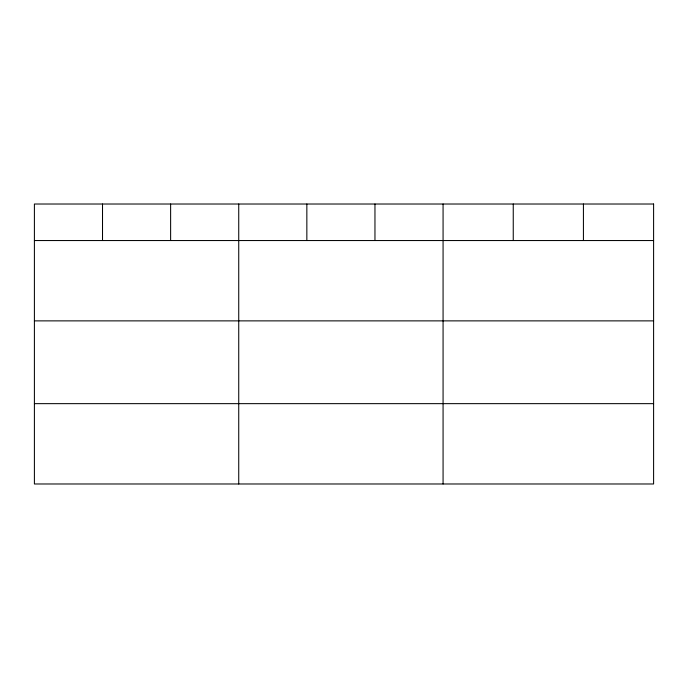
<?xml version="1.0" encoding="UTF-8"?>
<svg xmlns="http://www.w3.org/2000/svg" width="688" height="688" viewBox="0 0 688 688"><rect width="100%" height="100%" fill="white"/><g stroke="black" fill="none" stroke-linecap="round" stroke-linejoin="round"><path stroke-width="1.03" d="M34.4 240.542L653.6 240.542M34.4 320.875L653.6 320.875M34.4 403.65L653.6 403.65M583.424 204.018L583.424 240.542M513.248 204.018L513.248 240.542M443.072 204.018L443.072 483.982M374.96 204.018L374.96 240.542M306.848 204.018L306.848 240.542M238.736 204.018L238.736 483.982M170.624 204.018L170.624 240.542M102.512 204.018L102.512 240.542M653.6 204.018L34.4 204.018L34.4 483.982L653.6 483.982L653.6 204.018"/></g></svg>
